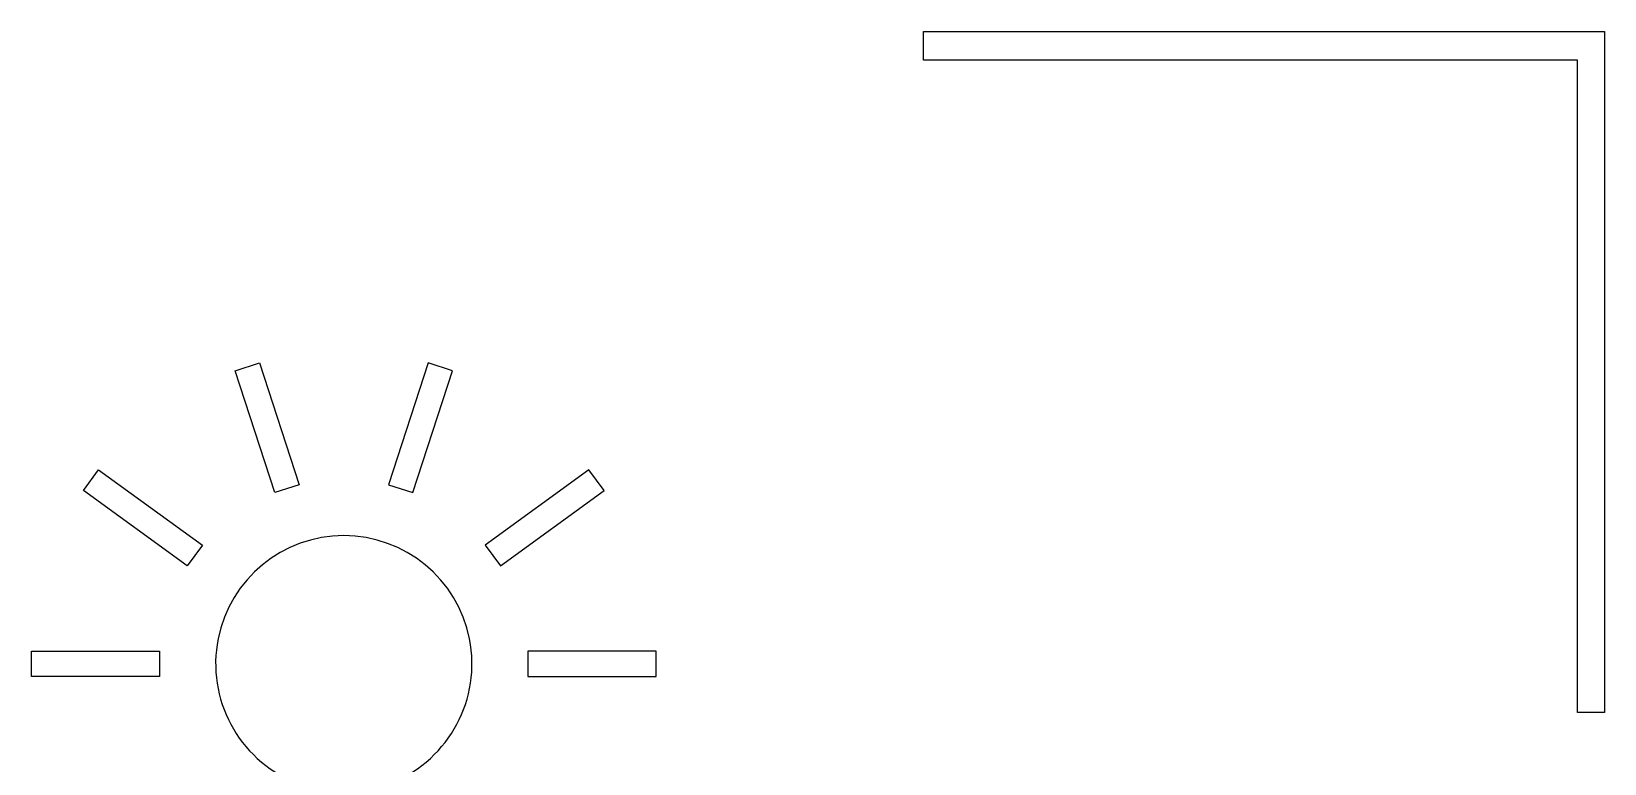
# Model space of a CAD drawing. Header units: millimetres. Extents: x 2102 to 86502, y 1818 to 64568.
# Drawn here: x 68816 to 78021, y 55594 to 59878 of the extents above; entities that cross this region are included whole.
import ezdxf

# ---------------------------------------------------------------- set-up
doc = ezdxf.new("R2010")
doc.units = ezdxf.units.MM
doc.layers.add('Layer-2', color=3, linetype='Continuous')

msp = doc.modelspace()

# ---------------------------------------------------------------- linework, layer by layer
at = {"layer": 'Layer-2'}
for p, q in [((74036.2, 59878.1), (78021.2, 59878.1)), ((74036.2, 59710.4), (74036.2, 59878.1)), ((78021.2, 59878.1), (78021.2, 55893.1)), ((77862, 59710.4), (74036.2, 59710.4)), ((77862, 55892.9), (77862, 59710.4)), ((70007.7, 57893.1), (70150.4, 57939.4)), ((70150.4, 57939.4), (70382.2, 57226.1)), ((71137.3, 57939.4), (70905.6, 57226.1)), ((71280, 57893.1), (71137.3, 57939.4)), ((70239.5, 57179.8), (70007.7, 57893.1)), ((71048.2, 57179.8), (71280, 57893.1)), ((69121.1, 57191.6), (69209.3, 57312.9)), ((69209.3, 57312.9), (69816, 56872.1)), ((72078.5, 57312.9), (71471.7, 56872.1)), ((72166.6, 57191.6), (72078.5, 57312.9)), ((69727.9, 56750.8), (69121.1, 57191.6)), ((70382.2, 57226.1), (70239.5, 57179.8)), ((70905.6, 57226.1), (71048.2, 57179.8)), ((71559.9, 56750.8), (72166.6, 57191.6)), ((69816, 56872.1), (69727.9, 56750.8)), ((71471.7, 56872.1), (71559.9, 56750.8)), ((68816.1, 56102.9), (68816.1, 56252.9)), ((68816.1, 56252.9), (69566.1, 56252.9)), ((69566.1, 56252.9), (69566.1, 56102.9)), ((71721.6, 56252.9), (71721.6, 56102.9)), ((72471.6, 56252.9), (71721.6, 56252.9)), ((72471.6, 56102.9), (72471.6, 56252.9)), ((69566.1, 56102.9), (68816.1, 56102.9)), ((71721.6, 56102.9), (72471.6, 56102.9)), ((78021.2, 55893.1), (77862, 55892.9))]:
    msp.add_line(p, q, dxfattribs=at)
msp.add_arc((70643.9, 56177.9), 750, 292.48715, 247.50991, dxfattribs=at)

doc.saveas('drawing.dxf')
